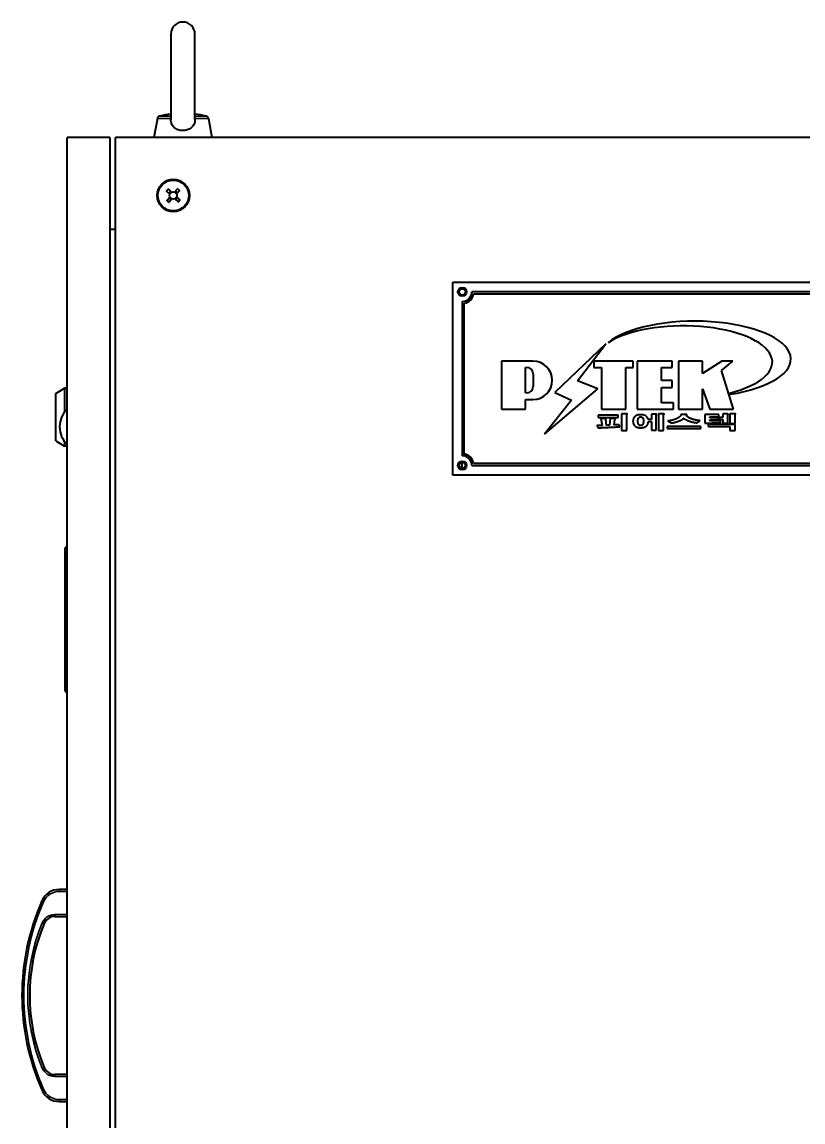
# Model space of a CAD drawing. Header units: inches. Extents: x 6934 to 18973, y 4254 to 7629.
# Drawn here: x 9590 to 9995, y 5760 to 6331 of the extents above; entities that cross this region are included whole.
import ezdxf

# ---------------------------------------------------------------- set-up
doc = ezdxf.new("R2010")
doc.units = ezdxf.units.IN
doc.header["$MEASUREMENT"] = 0
doc.layers.add('POWER SUPPLY CASE OUTLINE$0$가시적인 것(ISO)', color=3, linetype='Continuous', lineweight=40, true_color=0x00ff00)
doc.layers.add('POWER SUPPLY CASE OUTLINE$0$가시적인 좁은 것(ISO)', color=3, linetype='Continuous', lineweight=35, true_color=0x00ff00)

msp = doc.modelspace()

# ---------------------------------------------------------------- linework, layer by layer
at = {"layer": 'POWER SUPPLY CASE OUTLINE$0$가시적인 것(ISO)'}
for p, q in [((9666.822, 6324.494), (9666.822, 6280.128)), ((9679.322, 6280.128), (9679.322, 6324.494)), ((9659.826, 6280.693), (9658.072, 6270.744)), ((9686.318, 6280.693), (9688.072, 6270.744)), ((9635.072, 6270.744), (9613.072, 6270.744)), ((9613.072, 5380.744), (9613.072, 6270.744)), ((9635.072, 6270.744), (9635.072, 5380.744)), ((9638.072, 5370.744), (9638.072, 6270.744)), ((10288.072, 6270.744), (9638.072, 6270.744)), ((9664.638, 6243.143), (9665.409, 6243.977)), ((9666.272, 6241.44), (9664.646, 6242.942)), ((9665.61, 6243.985), (9667.236, 6242.484)), ((9665.771, 6241.923), (9666.715, 6242.945)), ((9668.768, 6242.544), (9670.27, 6244.17)), ((9669.251, 6243.045), (9670.273, 6242.101)), ((9671.313, 6243.207), (9669.812, 6241.581)), ((9670.471, 6244.178), (9671.305, 6243.407)), ((9664.831, 6238.282), (9666.333, 6239.908)), ((9665.674, 6237.31), (9664.839, 6238.081)), ((9666.894, 6238.443), (9665.872, 6239.387)), ((9667.376, 6238.944), (9665.874, 6237.318)), ((9670.535, 6237.503), (9668.909, 6239.005)), ((9670.374, 6239.566), (9669.429, 6238.544)), ((9669.872, 6240.048), (9671.498, 6238.546)), ((9671.506, 6238.346), (9670.735, 6237.511)), ((9638.072, 6223.044), (9635.072, 6223.044)), ((9813.072, 6195.744), (10113.072, 6195.744)), ((9813.072, 6095.744), (9813.072, 6195.744)), ((9818.072, 6185.744), (9818.072, 6105.744)), ((10103.072, 6190.744), (9823.072, 6190.744)), ((9823.988, 6189.744), (10102.156, 6189.744)), ((9819.072, 6106.66), (9819.072, 6184.828)), ((9892.615, 6163.812), (9866.07, 6138.621)), ((9877.785, 6144.662), (9892.615, 6163.812)), ((9854.729, 6154.856), (9838.397, 6154.856)), ((9838.397, 6154.856), (9838.397, 6129.911)), ((9850.869, 6138.326), (9850.869, 6151.55)), ((9850.869, 6151.55), (9851.5, 6151.55)), ((9886.404, 6154.856), (9886.404, 6151.55)), ((9906.78, 6154.856), (9886.404, 6154.856)), ((9886.404, 6151.55), (9890.251, 6151.55)), ((9890.251, 6151.55), (9890.251, 6129.911)), ((9902.933, 6151.55), (9906.78, 6151.55)), ((9902.933, 6129.911), (9902.933, 6151.55)), ((9906.78, 6151.55), (9906.78, 6154.856)), ((9908.884, 6154.856), (9908.884, 6129.911)), ((9927.006, 6154.856), (9908.884, 6154.856)), ((9921.354, 6151.55), (9927.006, 6151.55)), ((9921.354, 6144.691), (9921.354, 6151.55)), ((9927.006, 6151.55), (9927.006, 6154.856)), ((9942.755, 6154.856), (9930.211, 6154.856)), ((9930.211, 6154.856), (9930.211, 6129.911)), ((9942.755, 6148.456), (9942.755, 6154.856)), ((9952.783, 6154.856), (9942.755, 6148.456)), ((9952.5, 6150.023), (9958.521, 6154.856)), ((9958.521, 6154.856), (9952.783, 6154.856)), ((9854.806, 6148.244), (9854.806, 6141.632)), ((9958.763, 6129.911), (9952.5, 6150.023)), ((9607.172, 6137.994), (9611.572, 6140.744)), ((9611.572, 6140.744), (9611.572, 6128.244)), ((9613.072, 6140.744), (9611.572, 6140.744)), ((9860.765, 6116.997), (9888.392, 6140.448)), ((9888.392, 6140.448), (9877.785, 6144.662)), ((9927.006, 6144.691), (9921.354, 6144.691)), ((9921.354, 6141.18), (9927.006, 6141.18)), ((9921.354, 6133.217), (9921.354, 6141.18)), ((9927.006, 6141.18), (9927.006, 6144.691)), ((9942.755, 6140.511), (9946.506, 6129.911)), ((9942.755, 6129.911), (9942.755, 6140.511)), ((9607.172, 6113.494), (9607.172, 6137.994)), ((9851.5, 6138.326), (9850.869, 6138.326)), ((9850.869, 6134.87), (9854.729, 6134.87)), ((9850.869, 6129.911), (9850.869, 6134.87)), ((9874.717, 6134.613), (9860.765, 6116.997)), ((9866.07, 6138.621), (9874.717, 6134.613)), ((9956.783, 6138.275), (9956.99, 6137.61)), ((9838.397, 6129.911), (9850.869, 6129.911)), ((9890.251, 6129.911), (9902.933, 6129.911)), ((9908.884, 6129.911), (9927.668, 6129.911)), ((9927.668, 6133.217), (9921.354, 6133.217)), ((9927.668, 6129.911), (9927.668, 6133.217)), ((9930.211, 6129.911), (9942.755, 6129.911)), ((9946.506, 6129.911), (9958.763, 6129.911)), ((9888.52, 6126.749), (9888.52, 6125.646)), ((9899.028, 6126.749), (9888.52, 6126.749)), ((9888.52, 6125.646), (9899.028, 6125.646)), ((9889.877, 6125.077), (9890.618, 6121.441)), ((9891.577, 6125.077), (9889.877, 6125.077)), ((9892.97, 6121.496), (9892.463, 6124.507)), ((9894.778, 6125.077), (9894.398, 6121.559)), ((9896.352, 6125.077), (9894.778, 6125.077)), ((9896.912, 6121.676), (9897.256, 6124.597)), ((9899.028, 6125.646), (9899.028, 6126.749)), ((9900.692, 6127.491), (9900.692, 6118.81)), ((9902.302, 6127.491), (9900.692, 6127.491)), ((9903.369, 6118.81), (9903.369, 6126.885)), ((9916.173, 6124.552), (9914.509, 6124.552)), ((9914.636, 6123.44), (9916.173, 6123.44)), ((9916.173, 6127.31), (9916.173, 6124.552)), ((9917.656, 6127.31), (9916.173, 6127.31)), ((9916.173, 6123.44), (9916.173, 6118.955)), ((9918.741, 6118.955), (9918.741, 6126.768)), ((9919.935, 6127.491), (9919.935, 6118.81)), ((9921.581, 6127.491), (9919.935, 6127.491)), ((9922.558, 6118.81), (9922.558, 6126.858)), ((9933.445, 6127.138), (9931.528, 6127.138)), ((9944.007, 6127.048), (9944.007, 6122.716)), ((9951.169, 6127.048), (9944.007, 6127.048)), ((9946.539, 6125.999), (9951.169, 6125.999)), ((9946.539, 6125.438), (9946.539, 6125.999)), ((9950.59, 6125.438), (9946.539, 6125.438)), ((9946.539, 6124.389), (9950.59, 6124.389)), ((9946.539, 6123.774), (9946.539, 6124.389)), ((9947.552, 6123.774), (9946.539, 6123.774)), ((9950.59, 6124.389), (9950.59, 6125.438)), ((9951.169, 6125.999), (9951.169, 6127.048)), ((9951.422, 6125.592), (9951.422, 6124.462)), ((9953.213, 6125.592), (9951.422, 6125.592)), ((9951.422, 6124.462), (9953.213, 6124.462)), ((9952.29, 6122.915), (9951.892, 6123.919)), ((9953.213, 6127.428), (9953.213, 6125.592)), ((9954.714, 6127.428), (9953.213, 6127.428)), ((9953.213, 6124.462), (9953.213, 6122.599)), ((9955.799, 6122.599), (9955.799, 6126.813)), ((9956.974, 6127.491), (9956.974, 6122.517)), ((9958.62, 6127.491), (9956.974, 6127.491)), ((9959.597, 6122.517), (9959.597, 6126.858)), ((9887.887, 6121.387), (9888.376, 6120.456)), ((9893.548, 6121.532), (9892.97, 6121.496)), ((9894.398, 6121.559), (9893.548, 6121.532)), ((9897.636, 6121.713), (9896.912, 6121.676)), ((9899.806, 6120.754), (9899.444, 6121.803)), ((9900.692, 6118.81), (9903.369, 6118.81)), ((9916.173, 6118.955), (9918.741, 6118.955)), ((9919.935, 6118.81), (9922.558, 6118.81)), ((9924.402, 6120.989), (9924.402, 6119.859)), ((9941.764, 6120.989), (9924.402, 6120.989)), ((9924.402, 6119.859), (9941.764, 6119.859)), ((9941.764, 6119.859), (9941.764, 6120.989)), ((9944.007, 6122.716), (9946.304, 6122.716)), ((9945.653, 6122.02), (9945.653, 6120.89)), ((9959.597, 6122.02), (9945.653, 6122.02)), ((9945.653, 6120.89), (9956.92, 6120.89)), ((9953.213, 6122.599), (9955.799, 6122.599)), ((9956.92, 6120.89), (9956.92, 6118.81)), ((9956.92, 6118.81), (9959.597, 6118.81)), ((9956.974, 6122.517), (9959.597, 6122.517)), ((9959.597, 6118.81), (9959.597, 6122.02)), ((9607.172, 6113.494), (9611.572, 6110.744)), ((9611.572, 6113.244), (9611.572, 6110.744)), ((9613.072, 6110.744), (9611.572, 6110.744)), ((9818.072, 6099.123), (9818.072, 6102.365)), ((9823.072, 6100.744), (10103.072, 6100.744)), ((10102.156, 6101.744), (9823.988, 6101.744)), ((10113.072, 6095.744), (9813.072, 6095.744)), ((9611.972, 5983.744), (9611.972, 6057.744)), ((9612.472, 6058.244), (9613.072, 6058.244)), ((9612.472, 5983.244), (9613.072, 5983.244)), ((9613.072, 5880.744), (9609.009, 5880.744)), ((9606.58, 5866.744), (9613.072, 5866.744)), ((9613.072, 5784.744), (9606.58, 5784.744)), ((9609.009, 5770.744), (9613.072, 5770.744))]:
    msp.add_line(p, q, dxfattribs=at)
for centre, radius in [((9668.072, 6240.744), 8.4), ((9668.072, 6240.744), 8), ((9668.072, 6240.744), 1.93), ((9818.072, 6190.744), 2.25), ((9818.072, 6190.744), 1.621), ((9818.072, 6100.744), 2.25), ((9818.072, 6100.744), 1.621)]:
    msp.add_circle(centre, radius, dxfattribs=at)
for centre, radius, start, end in [((9673.072, 6324.494), 6.25, 0, 180), ((9673.072, 6225.636), 57.608, 96.22838, 102.02655), ((9673.072, 6225.636), 57.608, 77.97345, 83.77162), ((9661.402, 6280.415), 1.6, 102.02655, 170), ((9684.742, 6280.415), 1.6, 10, 77.97345), ((9664.743, 6243.046), 0.142, 137.27237, 227.27237), ((9665.513, 6243.881), 0.142, 47.27237, 137.27237), ((9666.726, 6242.935), 0.0142, 47.27237, 137.27237), ((9669.241, 6243.035), 0.0142, 47.27237, 137.27237), ((9670.375, 6244.074), 0.142, 47.27237, 137.27237), ((9671.209, 6243.303), 0.142, 317.27237, 47.27237), ((9664.936, 6238.185), 0.142, 137.27237, 227.27237), ((9665.77, 6237.415), 0.142, 227.27237, 317.27237), ((9665.781, 6241.913), 0.0142, 137.27237, 227.27237), ((9665.881, 6239.398), 0.0142, 137.27237, 227.27237), ((9666.904, 6238.453), 0.0142, 227.27237, 317.27237), ((9669.419, 6238.553), 0.0142, 227.27237, 317.27237), ((9670.263, 6242.091), 0.0142, 317.27237, 47.27237), ((9670.363, 6239.576), 0.0142, 317.27237, 47.27237), ((9670.631, 6237.608), 0.142, 227.27237, 317.27237), ((9671.402, 6238.442), 0.142, 317.27237, 47.27237), ((9818.072, 6190.744), 5, 270.00002, 0), ((9818.072, 6190.744), 6, 279.59409, 350.40593), ((9851.5, 6148.244), 3.306, 0, 90), ((9854.729, 6144.863), 9.993, 270, 90), ((9851.5, 6141.632), 3.306, 270, 0), ((9621.572, 6120.744), 12.5, 132.84364, 227.15636), ((9818.072, 6100.744), 5, 0, 90.00002), ((9818.072, 6100.744), 6, 9.59407, 80.40595), ((9612.472, 6057.744), 0.5, 90, 180), ((9612.472, 5983.744), 0.5, 180, 270), ((9609.009, 5870.744), 10, 90, 156.31194), ((9711.58, 5825.744), 122.008, 156.31194, 203.68806), ((9606.58, 5860.744), 6, 90, 157.35719), ((9690.485, 5825.744), 96.913, 157.35719, 202.64281), ((9606.58, 5790.744), 6, 202.64281, 270), ((9609.009, 5780.744), 10, 203.68806, 270)]:
    msp.add_arc(centre, radius, start, end, dxfattribs=at)
for centre, major_axis, ratio, start_param, end_param in [((9938.71, 6155.895), (49.851, 0), 0.3942601, 5.0878455, 8.9791998), ((9932.783, 6154.334), (46.184, 0), 0.4069905, 5.2588489, 8.8617991)]:
    msp.add_ellipse(centre, major_axis=major_axis, ratio=ratio, start_param=start_param, end_param=end_param, dxfattribs=at)
msp.add_open_spline([(9679.322, 6280.128), (9679.323, 6279.541), (9679.245, 6278.969), (9678.877, 6277.73), (9678.544, 6277.106), (9677.626, 6276.003), (9677.044, 6275.542), (9675.688, 6274.827), (9674.92, 6274.587), (9673.319, 6274.362), (9672.502, 6274.38), (9670.92, 6274.671), (9670.171, 6274.943), (9668.839, 6275.731), (9668.269, 6276.24), (9667.407, 6277.439), (9667.114, 6278.104), (9666.866, 6279.254), (9666.822, 6279.687), (9666.822, 6280.128)], degree=3, knots=[0.0577215, 0.0577215, 0.0577215, 0.0577215, 0.2389985, 0.2389985, 0.4669288, 0.4669288, 0.7034085, 0.7034085, 0.9482875, 0.9482875, 1.1919398, 1.1919398, 1.4358413, 1.4358413, 1.680633, 1.680633, 1.9138398, 1.9138398, 2.0497058, 2.0497058, 2.0497058, 2.0497058], dxfattribs=at)
for points in [[(9892.481, 6125.031), (9892.318, 6125.077), (9891.577, 6125.077)], [(9892.463, 6124.507), (9892.427, 6124.606), (9892.445, 6124.706)], [(9892.445, 6124.706), (9892.463, 6124.76), (9892.517, 6124.859)], [(9892.517, 6124.859), (9892.59, 6124.995), (9892.481, 6125.031)], [(9897.4, 6125.013), (9897.22, 6125.077), (9896.352, 6125.077)], [(9897.256, 6124.597), (9897.256, 6124.661), (9897.292, 6124.724)], [(9897.292, 6124.724), (9897.328, 6124.76), (9897.382, 6124.832)], [(9897.382, 6124.832), (9897.527, 6124.977), (9897.4, 6125.013)], [(9903.495, 6127.446), (9903.296, 6127.491), (9902.302, 6127.491)], [(9903.369, 6126.885), (9903.369, 6126.994), (9903.423, 6127.102)], [(9903.423, 6127.102), (9903.441, 6127.156), (9903.513, 6127.256)], [(9903.513, 6127.256), (9903.64, 6127.41), (9903.495, 6127.446)], [(9907.637, 6126.107), (9906.642, 6125.203), (9906.642, 6123.675)], [(9906.642, 6123.675), (9906.642, 6122.101), (9907.637, 6121.206)], [(9910.657, 6127.048), (9908.704, 6127.048), (9907.637, 6126.107)], [(9909.192, 6123.675), (9909.192, 6124.778), (9909.554, 6125.348)], [(9909.554, 6121.957), (9909.192, 6122.535), (9909.192, 6123.675)], [(9909.554, 6125.348), (9909.934, 6125.908), (9910.639, 6125.908)], [(9910.639, 6125.908), (9911.326, 6125.908), (9911.688, 6125.348)], [(9913.298, 6126.37), (9912.285, 6127.048), (9910.657, 6127.048)], [(9911.688, 6125.348), (9912.086, 6124.778), (9912.086, 6123.675)], [(9912.086, 6123.675), (9912.086, 6122.545), (9911.688, 6121.957)], [(9914.509, 6124.552), (9914.256, 6125.71), (9913.298, 6126.37)], [(9913.551, 6121.134), (9914.546, 6121.966), (9914.636, 6123.44)], [(9918.832, 6127.247), (9918.615, 6127.31), (9917.656, 6127.31)], [(9918.741, 6126.768), (9918.741, 6126.84), (9918.778, 6126.921)], [(9918.778, 6126.921), (9918.796, 6126.957), (9918.85, 6127.039)], [(9918.85, 6127.039), (9918.977, 6127.202), (9918.832, 6127.247)], [(9922.702, 6127.437), (9922.503, 6127.491), (9921.581, 6127.491)], [(9922.558, 6126.858), (9922.558, 6126.957), (9922.594, 6127.057)], [(9922.594, 6127.057), (9922.63, 6127.12), (9922.702, 6127.22)], [(9922.702, 6127.22), (9922.829, 6127.391), (9922.702, 6127.437)], [(9929.484, 6125.077), (9927.423, 6124.046), (9924.674, 6123.765)], [(9924.674, 6123.765), (9925.198, 6123.539), (9925.704, 6123.259)], [(9925.704, 6123.259), (9926.211, 6122.988), (9926.609, 6122.725)], [(9926.609, 6122.725), (9928.58, 6123.033), (9930.479, 6123.756)], [(9931.528, 6127.138), (9931.528, 6126.098), (9929.484, 6125.077)], [(9930.479, 6123.756), (9932.45, 6124.516), (9932.975, 6125.23)], [(9932.975, 6125.23), (9933.626, 6124.516), (9935.615, 6123.801)], [(9934.566, 6127.03), (9934.349, 6127.138), (9933.445, 6127.138)], [(9934.404, 6126.641), (9934.783, 6126.921), (9934.566, 6127.03)], [(9934.892, 6126.008), (9934.404, 6126.397), (9934.404, 6126.641)], [(9936.303, 6125.176), (9935.416, 6125.583), (9934.892, 6126.008)], [(9935.615, 6123.801), (9937.623, 6123.096), (9939.739, 6122.834)], [(9938.527, 6124.407), (9937.315, 6124.724), (9936.303, 6125.176)], [(9941.475, 6123.928), (9939.938, 6124.055), (9938.527, 6124.407)], [(9939.739, 6122.834), (9940.155, 6123.141), (9940.589, 6123.422)], [(9940.589, 6123.422), (9941.077, 6123.738), (9941.475, 6123.928)], [(9949.65, 6123.811), (9948.655, 6123.774), (9947.552, 6123.774)], [(9949.27, 6122.762), (9951.024, 6122.807), (9952.29, 6122.915)], [(9951.892, 6123.919), (9950.753, 6123.847), (9949.65, 6123.811)], [(9955.871, 6127.364), (9955.672, 6127.428), (9954.714, 6127.428)], [(9955.799, 6126.813), (9955.799, 6126.903), (9955.835, 6127.003)], [(9955.835, 6127.003), (9955.853, 6127.048), (9955.907, 6127.147)], [(9955.907, 6127.147), (9956.034, 6127.319), (9955.871, 6127.364)], [(9959.742, 6127.437), (9959.543, 6127.491), (9958.62, 6127.491)], [(9959.597, 6126.858), (9959.597, 6126.957), (9959.633, 6127.057)], [(9959.633, 6127.057), (9959.669, 6127.12), (9959.742, 6127.22)], [(9959.742, 6127.22), (9959.868, 6127.391), (9959.742, 6127.437)], [(9889.226, 6121.405), (9888.448, 6121.387), (9887.887, 6121.387)], [(9888.376, 6120.456), (9888.52, 6120.211), (9888.629, 6120.175)], [(9888.629, 6120.175), (9888.737, 6120.139), (9889.063, 6120.193)], [(9889.063, 6120.193), (9889.352, 6120.239), (9889.551, 6120.266)], [(9890.618, 6121.441), (9889.75, 6121.423), (9889.226, 6121.405)], [(9889.551, 6120.266), (9889.913, 6120.302), (9890.311, 6120.311)], [(9890.311, 6120.311), (9892.174, 6120.392), (9894.706, 6120.51)], [(9894.706, 6120.51), (9897.129, 6120.618), (9899.806, 6120.754)], [(9898.612, 6121.758), (9898.305, 6121.74), (9897.636, 6121.713)], [(9899.444, 6121.803), (9899.137, 6121.785), (9898.612, 6121.758)], [(9907.637, 6121.206), (9908.704, 6120.257), (9910.657, 6120.257)], [(9910.639, 6121.387), (9909.934, 6121.387), (9909.554, 6121.957)], [(9911.688, 6121.957), (9911.326, 6121.387), (9910.639, 6121.387)], [(9910.657, 6120.257), (9912.502, 6120.257), (9913.551, 6121.134)], [(9946.304, 6122.716), (9947.914, 6122.716), (9949.27, 6122.762)]]:
    msp.add_open_spline(points, degree=2, dxfattribs=at)
at = {"layer": 'POWER SUPPLY CASE OUTLINE$0$가시적인 좁은 것(ISO)'}
for p, q in [((9666.822, 6280.693), (9659.826, 6280.693)), ((9661.069, 6281.98), (9666.822, 6281.98)), ((9679.322, 6281.98), (9685.076, 6281.98)), ((9686.318, 6280.693), (9679.322, 6280.693)), ((9664.638, 6243.143), (9665.771, 6241.923)), ((9666.715, 6242.945), (9665.409, 6243.977)), ((9670.471, 6244.178), (9669.251, 6243.045)), ((9670.273, 6242.101), (9671.305, 6243.407)), ((9665.872, 6239.387), (9664.839, 6238.081)), ((9665.674, 6237.31), (9666.894, 6238.443)), ((9669.429, 6238.544), (9670.735, 6237.511)), ((9671.506, 6238.346), (9670.374, 6239.566)), ((9612.472, 5983.244), (9612.472, 6058.244)), ((9609.009, 5879.744), (9609.009, 5880.744)), ((9609.009, 5879.744), (9613.072, 5879.744)), ((9600.768, 5874.36), (9599.852, 5874.762)), ((9606.58, 5867.744), (9606.58, 5866.744)), ((9613.072, 5867.744), (9606.58, 5867.744)), ((9600.119, 5863.439), (9601.042, 5863.054)), ((9600.119, 5788.049), (9601.042, 5788.434)), ((9606.58, 5783.744), (9606.58, 5784.744)), ((9606.58, 5783.744), (9613.072, 5783.744)), ((9600.768, 5777.128), (9599.852, 5776.727)), ((9609.009, 5771.744), (9609.009, 5770.744)), ((9613.072, 5771.744), (9609.009, 5771.744))]:
    msp.add_line(p, q, dxfattribs=at)
for centre, radius, start, end in [((9818.072, 6190.744), 2, 350, 260), ((9818.072, 6100.744), 2, 350, 260), ((9609.009, 5870.744), 9, 90, 156.31194), ((9711.58, 5825.744), 121.008, 156.31194, 203.68806), ((9606.58, 5860.744), 7, 90, 157.35719), ((9690.485, 5825.744), 97.913, 157.35719, 202.64281), ((9606.58, 5790.744), 7, 202.64281, 270), ((9609.009, 5780.744), 9, 203.68806, 270)]:
    msp.add_arc(centre, radius, start, end, dxfattribs=at)

doc.saveas('drawing.dxf')
